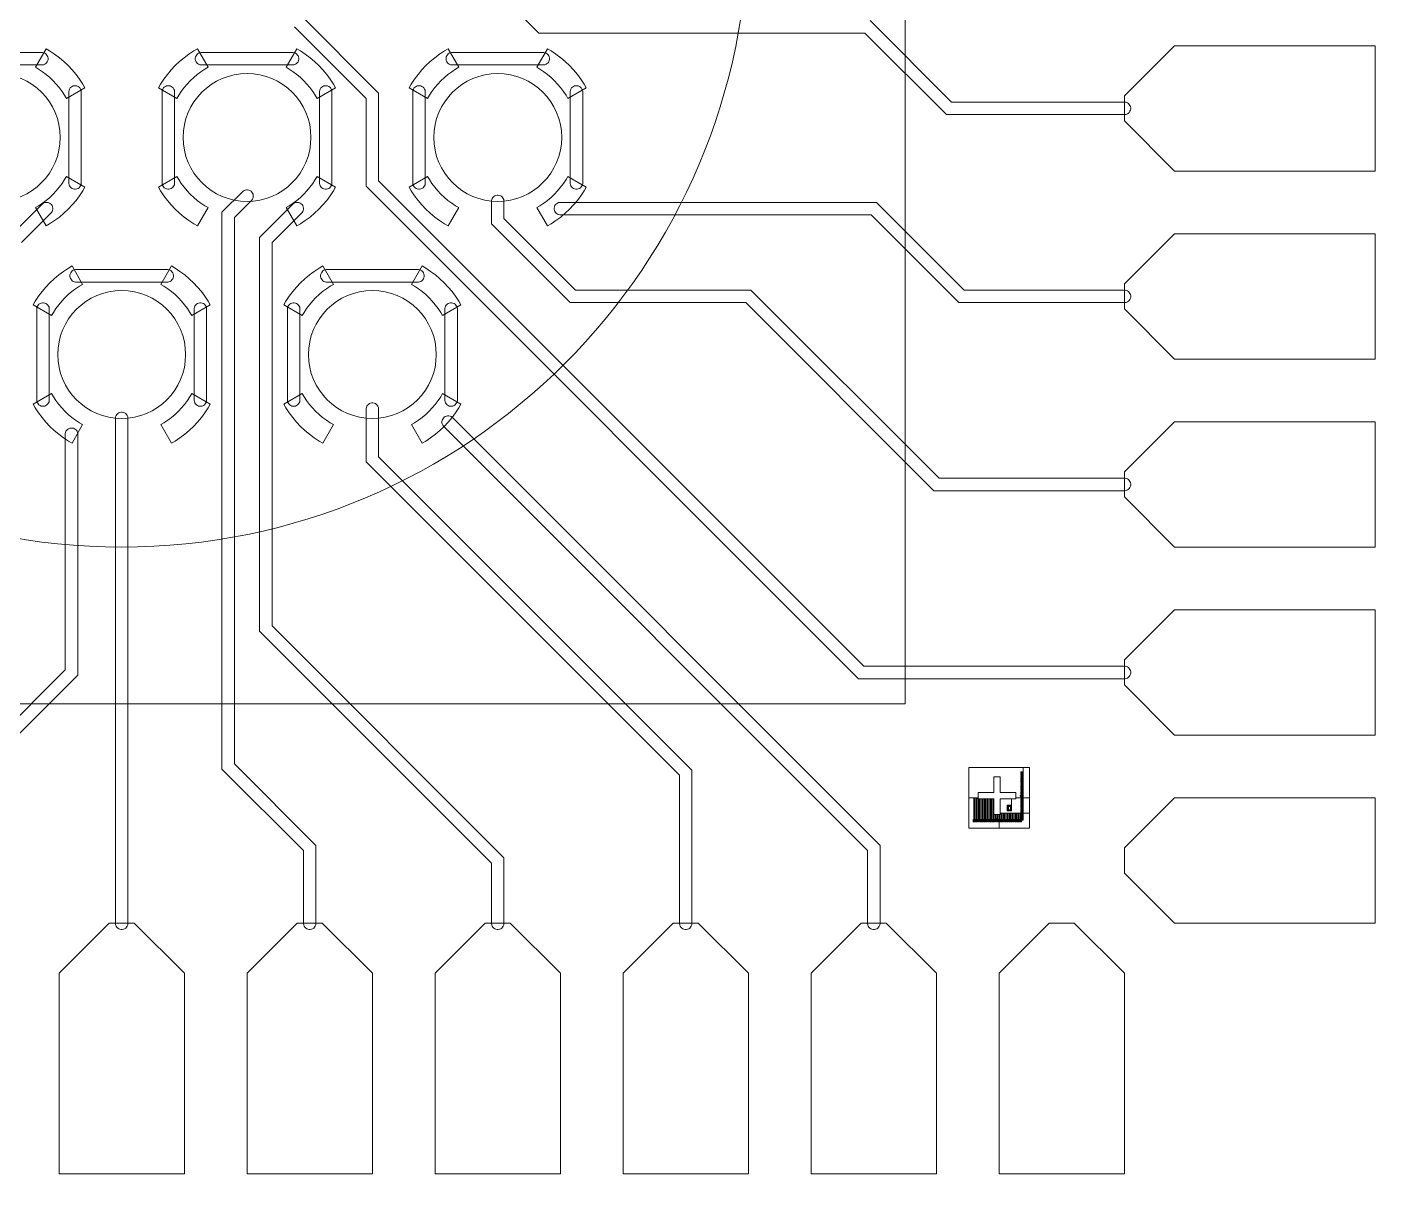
# Model space of a CAD drawing. Extents: x -17000 to 83000, y -71302 to 39000.
# Drawn here: x 32247 to 43125, y -10126 to -853 of the extents above; entities that cross this region are included whole.
import ezdxf

# ---------------------------------------------------------------- set-up
doc = ezdxf.new("R2010")
doc.units = 0
doc.layers.get('0').update_dxf_attribs({"lineweight": 25, "true_color": 0xffffff})
for name, color, linetype, lineweight, true_color in [('Alighners', 3, 'Continuous', 5, 0x00ff00), ('Boundaries', 6, 'Continuous', 5, 0xff00ff), ('Central Electrodes', 5, 'Continuous', 5, 0x0000ff), ('Connectors', 4, 'Continuous', 5, 0x00ffff), ('Reference Electrodes', 30, 'Continuous', 5, 0xff7f00)]:
    doc.layers.add(name, color=color, linetype=linetype, lineweight=lineweight, true_color=true_color)

# ---------------------------------------------------------------- blocks, each defined once
blk = doc.blocks.new('BIG_photolith_alignment1')
at = {"layer": 'Alighners'}
for points in [[(-225, -17.5), (-225, 225), (210, 225), (210, 190), (190, 190), (190, 185), (210, 185), (210, 180.5), (190, 180.5), (190, 175.5), (210, 175.5), (210, 171), (190, 171), (190, 166), (210, 166), (210, 161.5), (190, 161.5), (190, 156.5), (210, 156.5), (210, 152), (190, 152), (190, 147), (210, 147), (210, 142.5), (190, 142.5), (190, 137.5), (210, 137.5), (210, 133), (190, 133), (190, 128), (210, 128), (210, 123.5), (190, 123.5), (190, 118.5), (210, 118.5), (210, 114), (190, 114), (190, 109), (210, 109), (210, 104.5), (190, 104.5), (190, 99.5), (210, 99.5), (210, 95), (190, 95), (190, 90), (210, 90), (210, 85.5), (190, 85.5), (190, 80.5), (210, 80.5), (210, 76), (190, 76), (190, 71), (210, 71), (210, 66.5), (190, 66.5), (190, 61.5), (210, 61.5), (210, 57), (190, 57), (190, 52), (210, 52), (210, 47.5), (190, 47.5), (190, 42.5), (210, 42.5), (210, 38), (190, 38), (190, 33), (210, 33), (210, 28.5), (190, 28.5), (190, 23.5), (210, 23.5), (210, 19), (190, 19), (190, 14), (210, 14), (210, 9.5), (190, 9.5), (190, 4.5), (210, 4.5), (210, 0), (185, 0), (185, -5), (210, -5), (210, -9.5), (190, -9.5), (190, -14.5), (210, -14.5), (210, 225), (260, 225), (260, -17.5), (150, -17.5), (150, 25), (25, 25), (25, 150), (-25, 150), (-25, 25), (-150, 25), (-150, -17.5)], [(-225, -260), (-225, -17.5), (-185, -17.5), (-185, -190), (-190, -190), (-190, -210), (-185, -210), (-185, -17.5), (-175.5, -17.5), (-175.5, -190), (-180.5, -190), (-180.5, -210), (-175.5, -210), (-175.5, -17.5), (-166, -17.5), (-166, -190), (-171, -190), (-171, -210), (-166, -210), (-166, -17.5), (-156.5, -17.5), (-156.5, -190), (-161.5, -190), (-161.5, -210), (-156.5, -210), (-156.5, -17.5), (-150, -17.5), (-150, -25), (-147, -25), (-147, -190), (-152, -190), (-152, -210), (-147, -210), (-147, -25), (-137.5, -25), (-137.5, -190), (-142.5, -190), (-142.5, -210), (-137.5, -210), (-137.5, -25), (-128, -25), (-128, -190), (-133, -190), (-133, -210), (-128, -210), (-128, -25), (-118.5, -25), (-118.5, -190), (-123.5, -190), (-123.5, -210), (-118.5, -210), (-118.5, -25), (-109, -25), (-109, -190), (-114, -190), (-114, -210), (-109, -210), (-109, -25), (-99.5, -25), (-99.5, -190), (-104.5, -190), (-104.5, -210), (-99.5, -210), (-99.5, -25), (-90, -25), (-90, -190), (-95, -190), (-95, -210), (-90, -210), (-90, -25), (-80.5, -25), (-80.5, -190), (-85.5, -190), (-85.5, -210), (-80.5, -210), (-80.5, -25), (-71, -25), (-71, -190), (-76, -190), (-76, -210), (-71, -210), (-71, -25), (-61.5, -25), (-61.5, -190), (-66.5, -190), (-66.5, -210), (-61.5, -210), (-61.5, -25), (-52, -25), (-52, -190), (-57, -190), (-57, -210), (-52, -210), (-52, -25), (-42.5, -25), (-42.5, -190), (-47.5, -190), (-47.5, -210), (-42.5, -210), (-42.5, -25), (-33, -25), (-33, -190), (-38, -190), (-38, -210), (-33, -210), (-33, -25), (-25, -25), (-25, -150), (-23.5, -150), (-23.5, -190), (-28.5, -190), (-28.5, -210), (-23.5, -210), (-23.5, -150), (-14, -150), (-14, -190), (-19, -190), (-19, -210), (-14, -210), (-14, -150), (-4.5, -150), (-4.5, -190), (-9.5, -190), (-9.5, -210), (-4.5, -210), (-4.5, -150), (5, -150), (5, -185), (0, -185), (0, -210), (5, -210), (5, -150), (14.5, -150), (14.5, -190), (9.5, -190), (9.5, -210), (14.5, -210), (14.5, -150), (17.5, -150), (17.5, -260)], [(25, -138.75), (25, -25), (117.5, -25), (117.5, -77.5), (82.5, -77.5), (82.5, -122.5), (117.5, -122.5), (117.5, -25), (150, -25), (150, -17.5), (210, -17.5), (210, -19), (190, -19), (190, -24), (210, -24), (210, -28.5), (190, -28.5), (190, -33.5), (210, -33.5), (210, -38), (190, -38), (190, -43), (210, -43), (210, -47.5), (190, -47.5), (190, -52.5), (210, -52.5), (210, -57), (190, -57), (190, -62), (210, -62), (210, -66.5), (190, -66.5), (190, -71.5), (210, -71.5), (210, -76), (190, -76), (190, -81), (210, -81), (210, -85.5), (190, -85.5), (190, -90.5), (210, -90.5), (210, -95), (190, -95), (190, -100), (210, -100), (210, -104.5), (190, -104.5), (190, -109.5), (210, -109.5), (210, -114), (190, -114), (190, -119), (210, -119), (210, -123.5), (190, -123.5), (190, -128.5), (210, -128.5), (210, -133), (190, -133), (190, -138), (210, -138), (210, -17.5), (260, -17.5), (260, -138.75)], [(92.5, -117.5), (92.5, -110), (95, -112.5), (105, -112.5), (107.5, -110), (107.5, -90), (105, -87.5), (95, -87.5), (92.5, -90), (92.5, -117.5), (87.5, -112.5), (87.5, -87.5), (92.5, -82.5), (107.5, -82.5), (112.5, -87.5), (112.5, -112.5), (107.5, -117.5)], [(17.5, -260), (17.5, -150), (24, -150), (24, -190), (19, -190), (19, -210), (24, -210), (24, -150), (25, -150), (25, -138.75), (33.5, -138.75), (33.5, -190), (28.5, -190), (28.5, -210), (33.5, -210), (33.5, -138.75), (43, -138.75), (43, -190), (38, -190), (38, -210), (43, -210), (43, -138.75), (52.5, -138.75), (52.5, -190), (47.5, -190), (47.5, -210), (52.5, -210), (52.5, -138.75), (62, -138.75), (62, -190), (57, -190), (57, -210), (62, -210), (62, -138.75), (71.5, -138.75), (71.5, -190), (66.5, -190), (66.5, -210), (71.5, -210), (71.5, -138.75), (81, -138.75), (81, -190), (76, -190), (76, -210), (81, -210), (81, -138.75), (90.5, -138.75), (90.5, -190), (85.5, -190), (85.5, -210), (90.5, -210), (90.5, -138.75), (100, -138.75), (100, -190), (95, -190), (95, -210), (100, -210), (100, -138.75), (109.5, -138.75), (109.5, -190), (104.5, -190), (104.5, -210), (109.5, -210), (109.5, -138.75), (119, -138.75), (119, -190), (114, -190), (114, -210), (119, -210), (119, -138.75), (128.5, -138.75), (128.5, -190), (123.5, -190), (123.5, -210), (128.5, -210), (128.5, -138.75), (138, -138.75), (138, -190), (133, -190), (133, -210), (138, -210), (138, -138.75), (147.5, -138.75), (147.5, -190), (142.5, -190), (142.5, -210), (147.5, -210), (147.5, -138.75), (157, -138.75), (157, -190), (152, -190), (152, -210), (157, -210), (157, -138.75), (166.5, -138.75), (166.5, -190), (161.5, -190), (161.5, -210), (166.5, -210), (166.5, -138.75), (176, -138.75), (176, -190), (171, -190), (171, -210), (176, -210), (176, -138.75), (185.5, -138.75), (185.5, -190), (180.5, -190), (180.5, -210), (185.5, -210), (185.5, -138.75), (210, -138.75), (210, -142.5), (190, -142.5), (190, -147.5), (210, -147.5), (210, -152), (190, -152), (190, -157), (210, -157), (210, -161.5), (190, -161.5), (190, -166.5), (210, -166.5), (210, -171), (190, -171), (190, -176), (210, -176), (210, -180.5), (190, -180.5), (190, -185.5), (210, -185.5), (210, -190), (190, -190), (190, -210), (195, -210), (195, -195), (210, -195), (210, -138.75), (260, -138.75), (260, -260)]]:
    blk.add_lwpolyline(points, close=True, dxfattribs=at)

msp = doc.modelspace()

# ---------------------------------------------------------------- linework, layer by layer
at = {"layer": 'Boundaries'}
for points in [[(39250, -6250), (39250, 6250)], [(26750, -6250), (39250, -6250)]]:
    msp.add_lwpolyline(points, dxfattribs=at)
for centre, radius in [((33000, -11000), 50000), ((33000, -11000), 47500), ((33000, 0), 5000)]:
    msp.add_circle(centre, radius, dxfattribs=at)
at = {"layer": 'Central Electrodes'}
for points in [[(41400, -2000), (41000, -1600), (41000, -1400), (41400, -1000), (43000, -1000), (43000, -2000)], [(41400, -3500), (41000, -3100), (41000, -2900), (41400, -2500), (43000, -2500), (43000, -3500)], [(41400, -5000), (41000, -4600), (41000, -4400), (41400, -4000), (43000, -4000), (43000, -5000)], [(41400, -6500), (41000, -6100), (41000, -5900), (41400, -5500), (43000, -5500), (43000, -6500)], [(41400, -8000), (41000, -7600), (41000, -7400), (41400, -7000), (43000, -7000), (43000, -8000)], [(32500, -10000), (32500, -8400), (32900, -8000), (33100, -8000), (33500, -8400), (33500, -10000)], [(34000, -10000), (34000, -8400), (34400, -8000), (34600, -8000), (35000, -8400), (35000, -10000)], [(35500, -10000), (35500, -8400), (35900, -8000), (36100, -8000), (36500, -8400), (36500, -10000)], [(37000, -10000), (37000, -8400), (37400, -8000), (37600, -8000), (38000, -8400), (38000, -10000)], [(38500, -10000), (38500, -8400), (38900, -8000), (39100, -8000), (39500, -8400), (39500, -10000)], [(40000, -10000), (40000, -8400), (40400, -8000), (40600, -8000), (41000, -8400), (41000, -10000)]]:
    msp.add_lwpolyline(points, close=True, dxfattribs=at)
for centre in [(32000, -1732.051), (34000, -1732.051), (36000, -1732.051), (33000, -3464.101), (35000, -3464.101)]:
    msp.add_circle(centre, 510.252, dxfattribs=at)
at = {"layer": 'Connectors'}
for points in [[(38970.71, -800), (39620.71, -1450), (41004.925, -1450), (41014.584, -1451.921), (41023.684, -1455.691), (41031.873, -1461.162), (41038.838, -1468.127), (41044.309, -1476.316), (41048.079, -1485.416), (41050, -1495.075), (41050, -1504.925), (41048.079, -1514.584), (41044.309, -1523.684), (41038.838, -1531.873), (41031.873, -1538.838), (41023.684, -1544.309), (41014.584, -1548.079), (41004.925, -1550), (39579.29, -1550), (38929.29, -900), (36329.29, -900), (35461.163, -31.873)], [(34420.71, -750), (35050, -1379.29), (35050, -2079.29), (38920.71, -5950), (41004.925, -5950), (41014.584, -5951.921), (41023.684, -5955.691), (41031.873, -5961.162), (41038.838, -5968.127), (41044.309, -5976.316), (41048.079, -5985.416), (41050, -5995.075), (41050, -6004.925), (41048.079, -6014.584), (41044.309, -6023.684), (41038.838, -6031.873), (41031.873, -6038.838), (41023.684, -6044.309), (41014.584, -6048.079), (41004.925, -6050), (38879.29, -6050), (34950, -2120.71), (34950, -1420.71), (34379.29, -850)], [(31632.575, -1054.182), (32367.425, -1054.182), (32377.084, -1056.103), (32386.184, -1059.873), (32394.373, -1065.344), (32401.338, -1072.309), (32406.809, -1080.498), (32410.579, -1089.598), (32412.5, -1099.257), (32412.5, -1109.107), (32410.579, -1118.766), (32406.809, -1127.866), (32401.338, -1136.055), (32394.373, -1143.02), (32386.184, -1148.491), (32377.084, -1152.261), (32367.425, -1154.182), (31632.575, -1154.182)], [(32100, -2529.29), (32368.127, -2261.163), (32376.316, -2255.691), (32385.416, -2251.922), (32395.076, -2250), (32404.925, -2250), (32414.585, -2251.922), (32423.684, -2255.691), (32431.873, -2261.162), (32438.838, -2268.127), (32444.309, -2276.316), (32448.078, -2285.415), (32450, -2295.075), (32450, -2304.924), (32448.078, -2314.584), (32444.309, -2323.684), (32438.837, -2331.873), (32200, -2570.71)], [(31450, -7079.29), (32550, -5979.29), (32550, -4095.075), (32551.921, -4085.416), (32555.691, -4076.316), (32561.162, -4068.127), (32568.127, -4061.162), (32576.316, -4055.691), (32585.416, -4051.921), (32595.075, -4050), (32604.925, -4050), (32614.584, -4051.921), (32623.684, -4055.691), (32631.873, -4061.162), (32638.838, -4068.127), (32644.309, -4076.316), (32648.079, -4085.416), (32650, -4095.075), (32650, -6020.71), (31550, -7120.71)]]:
    msp.add_lwpolyline(points, dxfattribs=at)
for points in [[(33632.575, -1154.182), (33622.916, -1152.261), (33613.816, -1148.491), (33605.627, -1143.02), (33598.662, -1136.055), (33593.191, -1127.866), (33589.421, -1118.766), (33587.5, -1109.107), (33587.5, -1099.257), (33589.421, -1089.598), (33593.191, -1080.498), (33598.662, -1072.309), (33605.627, -1065.344), (33613.816, -1059.873), (33622.916, -1056.103), (33632.575, -1054.182), (34367.425, -1054.182), (34377.084, -1056.103), (34386.184, -1059.873), (34394.373, -1065.344), (34401.338, -1072.309), (34406.809, -1080.498), (34410.579, -1089.598), (34412.5, -1099.257), (34412.5, -1109.107), (34410.579, -1118.766), (34406.809, -1127.866), (34401.338, -1136.055), (34394.373, -1143.02), (34386.184, -1148.491), (34377.084, -1152.261), (34367.425, -1154.182)], [(35632.575, -1154.182), (35622.916, -1152.261), (35613.816, -1148.491), (35605.627, -1143.02), (35598.662, -1136.055), (35593.191, -1127.866), (35589.421, -1118.766), (35587.5, -1109.107), (35587.5, -1099.257), (35589.421, -1089.598), (35593.191, -1080.498), (35598.662, -1072.309), (35605.627, -1065.344), (35613.816, -1059.873), (35622.916, -1056.103), (35632.575, -1054.182), (36367.425, -1054.182), (36377.084, -1056.103), (36386.184, -1059.873), (36394.373, -1065.344), (36401.338, -1072.309), (36406.809, -1080.498), (36410.579, -1089.598), (36412.5, -1099.257), (36412.5, -1109.107), (36410.579, -1118.766), (36406.809, -1127.866), (36401.338, -1136.055), (36394.373, -1143.02), (36386.184, -1148.491), (36377.084, -1152.261), (36367.425, -1154.182)], [(32622.943, -2144.551), (32613.284, -2142.63), (32604.184, -2138.86), (32595.995, -2133.389), (32589.03, -2126.424), (32583.559, -2118.235), (32579.789, -2109.135), (32577.868, -2099.476), (32577.868, -1364.626), (32579.789, -1354.967), (32583.559, -1345.867), (32589.03, -1337.678), (32595.995, -1330.713), (32604.184, -1325.242), (32613.284, -1321.472), (32622.943, -1319.551), (32632.793, -1319.551), (32642.452, -1321.472), (32651.552, -1325.242), (32659.741, -1330.713), (32666.706, -1337.678), (32672.177, -1345.867), (32675.947, -1354.967), (32677.868, -1364.626), (32677.868, -2099.476), (32675.947, -2109.135), (32672.177, -2118.235), (32666.706, -2126.424), (32659.741, -2133.389), (32651.552, -2138.86), (32642.452, -2142.63), (32632.793, -2144.551)], [(33367.207, -2144.551), (33357.548, -2142.63), (33348.448, -2138.86), (33340.259, -2133.389), (33333.294, -2126.424), (33327.823, -2118.235), (33324.053, -2109.135), (33322.132, -2099.476), (33322.132, -1364.626), (33324.053, -1354.967), (33327.823, -1345.867), (33333.294, -1337.678), (33340.259, -1330.713), (33348.448, -1325.242), (33357.548, -1321.472), (33367.207, -1319.551), (33377.057, -1319.551), (33386.716, -1321.472), (33395.816, -1325.242), (33404.005, -1330.713), (33410.97, -1337.678), (33416.441, -1345.867), (33420.211, -1354.967), (33422.132, -1364.626), (33422.132, -2099.476), (33420.211, -2109.135), (33416.441, -2118.235), (33410.97, -2126.424), (33404.005, -2133.389), (33395.816, -2138.86), (33386.716, -2142.63), (33377.057, -2144.551)], [(34622.943, -2144.551), (34613.284, -2142.63), (34604.184, -2138.86), (34595.995, -2133.389), (34589.03, -2126.424), (34583.559, -2118.235), (34579.789, -2109.135), (34577.868, -2099.476), (34577.868, -1364.626), (34579.789, -1354.967), (34583.559, -1345.867), (34589.03, -1337.678), (34595.995, -1330.713), (34604.184, -1325.242), (34613.284, -1321.472), (34622.943, -1319.551), (34632.793, -1319.551), (34642.452, -1321.472), (34651.552, -1325.242), (34659.741, -1330.713), (34666.706, -1337.678), (34672.177, -1345.867), (34675.947, -1354.967), (34677.868, -1364.626), (34677.868, -2099.476), (34675.947, -2109.135), (34672.177, -2118.235), (34666.706, -2126.424), (34659.741, -2133.389), (34651.552, -2138.86), (34642.452, -2142.63), (34632.793, -2144.551)], [(35367.207, -2144.551), (35357.548, -2142.63), (35348.448, -2138.86), (35340.259, -2133.389), (35333.294, -2126.424), (35327.823, -2118.235), (35324.053, -2109.135), (35322.132, -2099.476), (35322.132, -1364.626), (35324.053, -1354.967), (35327.823, -1345.867), (35333.294, -1337.678), (35340.259, -1330.713), (35348.448, -1325.242), (35357.548, -1321.472), (35367.207, -1319.551), (35377.057, -1319.551), (35386.716, -1321.472), (35395.816, -1325.242), (35404.005, -1330.713), (35410.97, -1337.678), (35416.441, -1345.867), (35420.211, -1354.967), (35422.132, -1364.626), (35422.132, -2099.476), (35420.211, -2109.135), (35416.441, -2118.235), (35410.97, -2126.424), (35404.005, -2133.389), (35395.816, -2138.86), (35386.716, -2142.63), (35377.057, -2144.551)], [(36622.943, -2144.551), (36613.284, -2142.63), (36604.184, -2138.86), (36595.995, -2133.389), (36589.03, -2126.424), (36583.559, -2118.235), (36579.789, -2109.135), (36577.868, -2099.476), (36577.868, -1364.626), (36579.789, -1354.967), (36583.559, -1345.867), (36589.03, -1337.678), (36595.995, -1330.713), (36604.184, -1325.242), (36613.284, -1321.472), (36622.943, -1319.551), (36632.793, -1319.551), (36642.452, -1321.472), (36651.552, -1325.242), (36659.741, -1330.713), (36666.706, -1337.678), (36672.177, -1345.867), (36675.947, -1354.967), (36677.868, -1364.626), (36677.868, -2099.476), (36675.947, -2109.135), (36672.177, -2118.235), (36666.706, -2126.424), (36659.741, -2133.389), (36651.552, -2138.86), (36642.452, -2142.63), (36632.793, -2144.551)], [(34495.075, -8050), (34485.416, -8048.079), (34476.316, -8044.309), (34468.127, -8038.838), (34461.162, -8031.873), (34455.691, -8023.684), (34451.921, -8014.584), (34450, -8004.925), (34450, -7420.71), (33800, -6770.71), (33800, -2329.29), (33968.127, -2161.163), (33976.316, -2155.691), (33985.416, -2151.922), (33995.076, -2150), (34004.925, -2150), (34014.585, -2151.922), (34023.684, -2155.691), (34031.873, -2161.162), (34038.838, -2168.127), (34044.309, -2176.316), (34048.078, -2185.415), (34050, -2195.075), (34050, -2204.924), (34048.078, -2214.584), (34044.309, -2223.684), (34038.837, -2231.873), (33900, -2370.71), (33900, -6729.29), (34550, -7379.29), (34550, -8004.925), (34548.079, -8014.584), (34544.309, -8023.684), (34538.838, -8031.873), (34531.873, -8038.838), (34523.684, -8044.309), (34514.584, -8048.079), (34504.925, -8050)], [(35995.075, -8050), (35985.416, -8048.079), (35976.316, -8044.309), (35968.127, -8038.838), (35961.162, -8031.873), (35955.691, -8023.684), (35951.921, -8014.584), (35950, -8004.925), (35950, -7520.71), (34100, -5670.71), (34100, -2529.29), (34368.127, -2261.163), (34376.316, -2255.691), (34385.416, -2251.922), (34395.076, -2250), (34404.925, -2250), (34414.585, -2251.922), (34423.684, -2255.691), (34431.873, -2261.162), (34438.838, -2268.127), (34444.309, -2276.316), (34448.078, -2285.415), (34450, -2295.075), (34450, -2304.924), (34448.078, -2314.584), (34444.309, -2323.684), (34438.837, -2331.873), (34200, -2570.71), (34200, -5629.29), (36050, -7479.29), (36050, -8004.925), (36048.079, -8014.584), (36044.309, -8023.684), (36038.838, -8031.873), (36031.873, -8038.838), (36023.684, -8044.309), (36014.584, -8048.079), (36004.925, -8050)], [(39479.29, -4550), (37979.29, -3050), (36579.29, -3050), (35950, -2420.71), (35950, -2237.378), (35951.921, -2227.719), (35955.691, -2218.619), (35961.162, -2210.43), (35968.127, -2203.465), (35976.316, -2197.994), (35985.416, -2194.224), (35995.075, -2192.303), (36004.925, -2192.303), (36014.584, -2194.224), (36023.684, -2197.994), (36031.873, -2203.465), (36038.838, -2210.43), (36044.309, -2218.619), (36048.079, -2227.719), (36050, -2237.378), (36050, -2379.29), (36620.71, -2950), (38020.71, -2950), (39520.71, -4450), (41004.925, -4450), (41014.584, -4451.921), (41023.684, -4455.691), (41031.873, -4461.162), (41038.838, -4468.127), (41044.309, -4476.316), (41048.079, -4485.416), (41050, -4495.075), (41050, -4504.925), (41048.079, -4514.584), (41044.309, -4523.684), (41038.838, -4531.873), (41031.873, -4538.838), (41023.684, -4544.309), (41014.584, -4548.079), (41004.925, -4550)], [(39679.29, -3050), (38979.29, -2350), (36495.075, -2350), (36485.416, -2348.079), (36476.316, -2344.309), (36468.127, -2338.838), (36461.162, -2331.873), (36455.691, -2323.684), (36451.921, -2314.584), (36450, -2304.925), (36450, -2295.075), (36451.921, -2285.416), (36455.691, -2276.316), (36461.162, -2268.127), (36468.127, -2261.162), (36476.316, -2255.691), (36485.416, -2251.921), (36495.075, -2250), (39020.71, -2250), (39720.71, -2950), (41004.925, -2950), (41014.584, -2951.921), (41023.684, -2955.691), (41031.873, -2961.162), (41038.838, -2968.127), (41044.309, -2976.316), (41048.079, -2985.416), (41050, -2995.075), (41050, -3004.925), (41048.079, -3014.584), (41044.309, -3023.684), (41038.838, -3031.873), (41031.873, -3038.838), (41023.684, -3044.309), (41014.584, -3048.079), (41004.925, -3050)], [(32632.575, -2886.233), (32622.916, -2884.312), (32613.816, -2880.542), (32605.627, -2875.071), (32598.662, -2868.106), (32593.191, -2859.917), (32589.421, -2850.817), (32587.5, -2841.158), (32587.5, -2831.308), (32589.421, -2821.649), (32593.191, -2812.549), (32598.662, -2804.36), (32605.627, -2797.395), (32613.816, -2791.924), (32622.916, -2788.154), (32632.575, -2786.233), (33367.425, -2786.233), (33377.084, -2788.154), (33386.184, -2791.924), (33394.373, -2797.395), (33401.338, -2804.36), (33406.809, -2812.549), (33410.579, -2821.649), (33412.5, -2831.308), (33412.5, -2841.158), (33410.579, -2850.817), (33406.809, -2859.917), (33401.338, -2868.106), (33394.373, -2875.071), (33386.184, -2880.542), (33377.084, -2884.312), (33367.425, -2886.233)], [(34632.575, -2886.233), (34622.916, -2884.312), (34613.816, -2880.542), (34605.627, -2875.071), (34598.662, -2868.106), (34593.191, -2859.917), (34589.421, -2850.817), (34587.5, -2841.158), (34587.5, -2831.308), (34589.421, -2821.649), (34593.191, -2812.549), (34598.662, -2804.36), (34605.627, -2797.395), (34613.816, -2791.924), (34622.916, -2788.154), (34632.575, -2786.233), (35367.425, -2786.233), (35377.084, -2788.154), (35386.184, -2791.924), (35394.373, -2797.395), (35401.338, -2804.36), (35406.809, -2812.549), (35410.579, -2821.649), (35412.5, -2831.308), (35412.5, -2841.158), (35410.579, -2850.817), (35406.809, -2859.917), (35401.338, -2868.106), (35394.373, -2875.071), (35386.184, -2880.542), (35377.084, -2884.312), (35367.425, -2886.233)], [(32367.207, -3876.602), (32357.548, -3874.681), (32348.448, -3870.911), (32340.259, -3865.44), (32333.294, -3858.475), (32327.823, -3850.286), (32324.053, -3841.186), (32322.132, -3831.527), (32322.132, -3096.677), (32324.053, -3087.018), (32327.823, -3077.918), (32333.294, -3069.729), (32340.259, -3062.764), (32348.448, -3057.293), (32357.548, -3053.523), (32367.207, -3051.602), (32377.057, -3051.602), (32386.716, -3053.523), (32395.816, -3057.293), (32404.005, -3062.764), (32410.97, -3069.729), (32416.441, -3077.918), (32420.211, -3087.018), (32422.132, -3096.677), (32422.132, -3831.527), (32420.211, -3841.186), (32416.441, -3850.286), (32410.97, -3858.475), (32404.005, -3865.44), (32395.816, -3870.911), (32386.716, -3874.681), (32377.057, -3876.602)], [(33622.943, -3876.602), (33613.284, -3874.681), (33604.184, -3870.911), (33595.995, -3865.44), (33589.03, -3858.475), (33583.559, -3850.286), (33579.789, -3841.186), (33577.868, -3831.527), (33577.868, -3096.677), (33579.789, -3087.018), (33583.559, -3077.918), (33589.03, -3069.729), (33595.995, -3062.764), (33604.184, -3057.293), (33613.284, -3053.523), (33622.943, -3051.602), (33632.793, -3051.602), (33642.452, -3053.523), (33651.552, -3057.293), (33659.741, -3062.764), (33666.706, -3069.729), (33672.177, -3077.918), (33675.947, -3087.018), (33677.868, -3096.677), (33677.868, -3831.527), (33675.947, -3841.186), (33672.177, -3850.286), (33666.706, -3858.475), (33659.741, -3865.44), (33651.552, -3870.911), (33642.452, -3874.681), (33632.793, -3876.602)], [(34367.207, -3876.602), (34357.548, -3874.681), (34348.448, -3870.911), (34340.259, -3865.44), (34333.294, -3858.475), (34327.823, -3850.286), (34324.053, -3841.186), (34322.132, -3831.527), (34322.132, -3096.677), (34324.053, -3087.018), (34327.823, -3077.918), (34333.294, -3069.729), (34340.259, -3062.764), (34348.448, -3057.293), (34357.548, -3053.523), (34367.207, -3051.602), (34377.057, -3051.602), (34386.716, -3053.523), (34395.816, -3057.293), (34404.005, -3062.764), (34410.97, -3069.729), (34416.441, -3077.918), (34420.211, -3087.018), (34422.132, -3096.677), (34422.132, -3831.527), (34420.211, -3841.186), (34416.441, -3850.286), (34410.97, -3858.475), (34404.005, -3865.44), (34395.816, -3870.911), (34386.716, -3874.681), (34377.057, -3876.602)], [(35622.943, -3876.602), (35613.284, -3874.681), (35604.184, -3870.911), (35595.995, -3865.44), (35589.03, -3858.475), (35583.559, -3850.286), (35579.789, -3841.186), (35577.868, -3831.527), (35577.868, -3096.677), (35579.789, -3087.018), (35583.559, -3077.918), (35589.03, -3069.729), (35595.995, -3062.764), (35604.184, -3057.293), (35613.284, -3053.523), (35622.943, -3051.602), (35632.793, -3051.602), (35642.452, -3053.523), (35651.552, -3057.293), (35659.741, -3062.764), (35666.706, -3069.729), (35672.177, -3077.918), (35675.947, -3087.018), (35677.868, -3096.677), (35677.868, -3831.527), (35675.947, -3841.186), (35672.177, -3850.286), (35666.706, -3858.475), (35659.741, -3865.44), (35651.552, -3870.911), (35642.452, -3874.681), (35632.793, -3876.602)], [(37495.075, -8050), (37485.416, -8048.079), (37476.316, -8044.309), (37468.127, -8038.838), (37461.162, -8031.873), (37455.691, -8023.684), (37451.921, -8014.584), (37450, -8004.925), (37450, -6820.71), (34950, -4320.71), (34950, -3895.075), (34951.921, -3885.416), (34955.691, -3876.316), (34961.162, -3868.127), (34968.127, -3861.162), (34976.316, -3855.691), (34985.416, -3851.921), (34995.075, -3850), (35004.925, -3850), (35014.584, -3851.921), (35023.684, -3855.691), (35031.873, -3861.162), (35038.838, -3868.127), (35044.309, -3876.316), (35048.079, -3885.416), (35050, -3895.075), (35050, -4279.29), (37550, -6779.29), (37550, -8004.925), (37548.079, -8014.584), (37544.309, -8023.684), (37538.838, -8031.873), (37531.873, -8038.838), (37523.684, -8044.309), (37514.584, -8048.079), (37504.925, -8050)], [(32995.075, -8050), (32985.416, -8048.079), (32976.316, -8044.309), (32968.127, -8038.838), (32961.162, -8031.873), (32955.691, -8023.684), (32951.921, -8014.584), (32950, -8004.925), (32950, -3969.427), (32951.921, -3959.768), (32955.691, -3950.668), (32961.162, -3942.479), (32968.127, -3935.514), (32976.316, -3930.043), (32985.416, -3926.273), (32995.075, -3924.352), (33004.925, -3924.352), (33014.584, -3926.273), (33023.684, -3930.043), (33031.873, -3935.514), (33038.838, -3942.479), (33044.309, -3950.668), (33048.079, -3959.768), (33050, -3969.427), (33050, -8004.925), (33048.079, -8014.584), (33044.309, -8023.684), (33038.838, -8031.873), (33031.873, -8038.838), (33023.684, -8044.309), (33014.584, -8048.079), (33004.925, -8050)], [(38995.075, -8050), (38985.416, -8048.079), (38976.316, -8044.309), (38968.127, -8038.838), (38961.162, -8031.873), (38955.691, -8023.684), (38951.921, -8014.584), (38950, -8004.925), (38950, -7420.7), (35566.497, -4034.673), (35561.028, -4026.481), (35557.262, -4017.381), (35555.344, -4007.72), (35555.348, -3997.871), (35557.273, -3988.212), (35561.045, -3979.114), (35566.52, -3970.926), (35573.487, -3963.965), (35581.679, -3958.496), (35590.779, -3954.73), (35600.44, -3952.812), (35610.289, -3952.816), (35619.948, -3954.741), (35629.046, -3958.513), (35637.234, -3963.988), (39050, -7379.3), (39050, -8004.925), (39048.079, -8014.584), (39044.309, -8023.684), (39038.838, -8031.873), (39031.873, -8038.838), (39023.684, -8044.309), (39014.584, -8048.079), (39004.925, -8050)]]:
    msp.add_lwpolyline(points, close=True, dxfattribs=at)
at = {"layer": 'Reference Electrodes'}
for points in [[(32559.257, -1420.711), (32544.945, -1395.923), (32524.48, -1364.807), (32502.237, -1334.931), (32478.299, -1306.402), (32452.74, -1279.311), (32425.649, -1253.752), (32397.121, -1229.814), (32367.243, -1207.572), (32336.127, -1187.106), (32311.34, -1172.794), (32396.34, -1025.57), (32425.41, -1042.354), (32464.794, -1068.258), (32502.602, -1096.405), (32538.713, -1126.705), (32572.999, -1159.052), (32605.346, -1193.338), (32635.646, -1229.448), (32663.794, -1267.256), (32689.696, -1306.64), (32706.48, -1335.711)], [(33440.743, -1420.711), (33293.52, -1335.711), (33310.303, -1306.64), (33336.206, -1267.256), (33364.354, -1229.448), (33394.654, -1193.338), (33427.001, -1159.052), (33461.287, -1126.705), (33497.398, -1096.405), (33535.206, -1068.258), (33574.59, -1042.354), (33603.66, -1025.57), (33688.66, -1172.794), (33663.873, -1187.106), (33632.757, -1207.572), (33602.879, -1229.814), (33574.351, -1253.752), (33547.26, -1279.311), (33521.701, -1306.402), (33497.762, -1334.931), (33475.52, -1364.807), (33455.055, -1395.923)], [(34559.257, -1420.711), (34544.945, -1395.923), (34524.48, -1364.807), (34502.238, -1334.931), (34478.299, -1306.402), (34452.74, -1279.311), (34425.649, -1253.752), (34397.121, -1229.814), (34367.243, -1207.572), (34336.127, -1187.106), (34311.34, -1172.794), (34396.34, -1025.57), (34425.41, -1042.354), (34464.794, -1068.258), (34502.602, -1096.405), (34538.713, -1126.705), (34572.999, -1159.052), (34605.346, -1193.338), (34635.646, -1229.448), (34663.794, -1267.256), (34689.697, -1306.64), (34706.48, -1335.711)], [(35440.743, -1420.711), (35293.52, -1335.711), (35310.303, -1306.64), (35336.206, -1267.256), (35364.354, -1229.448), (35394.654, -1193.338), (35427.001, -1159.052), (35461.287, -1126.705), (35497.398, -1096.405), (35535.206, -1068.258), (35574.59, -1042.354), (35603.66, -1025.57), (35688.66, -1172.794), (35663.873, -1187.106), (35632.757, -1207.572), (35602.879, -1229.814), (35574.351, -1253.752), (35547.26, -1279.311), (35521.701, -1306.402), (35497.762, -1334.931), (35475.52, -1364.807), (35455.055, -1395.923)], [(36559.257, -1420.711), (36544.945, -1395.923), (36524.48, -1364.807), (36502.238, -1334.931), (36478.299, -1306.402), (36452.74, -1279.311), (36425.649, -1253.752), (36397.121, -1229.814), (36367.243, -1207.572), (36336.127, -1187.106), (36311.34, -1172.794), (36396.34, -1025.57), (36425.41, -1042.354), (36464.794, -1068.258), (36502.602, -1096.405), (36538.713, -1126.705), (36572.999, -1159.052), (36605.346, -1193.338), (36635.646, -1229.448), (36663.794, -1267.256), (36689.697, -1306.64), (36706.48, -1335.711)], [(32396.34, -2438.531), (32311.34, -2291.306), (32336.127, -2276.996), (32367.243, -2256.53), (32397.121, -2234.288), (32425.649, -2210.35), (32452.74, -2184.791), (32478.299, -2157.7), (32502.237, -2129.172), (32524.479, -2099.294), (32544.945, -2068.178), (32559.257, -2043.391), (32706.48, -2128.391), (32689.697, -2157.462), (32663.793, -2196.845), (32635.646, -2234.653), (32605.346, -2270.764), (32572.999, -2305.05), (32538.713, -2337.397), (32502.602, -2367.697), (32464.794, -2395.844), (32425.409, -2421.748)], [(33603.66, -2438.531), (33574.591, -2421.748), (33535.206, -2395.844), (33497.398, -2367.697), (33461.287, -2337.397), (33427.001, -2305.05), (33394.654, -2270.764), (33364.354, -2234.653), (33336.207, -2196.845), (33310.303, -2157.462), (33293.52, -2128.391), (33440.743, -2043.391), (33455.055, -2068.178), (33475.521, -2099.294), (33497.763, -2129.172), (33521.701, -2157.7), (33547.26, -2184.791), (33574.351, -2210.35), (33602.879, -2234.288), (33632.757, -2256.53), (33663.873, -2276.996), (33688.66, -2291.306)], [(34396.34, -2438.531), (34311.34, -2291.306), (34336.127, -2276.996), (34367.243, -2256.53), (34397.121, -2234.288), (34425.649, -2210.35), (34452.74, -2184.791), (34478.299, -2157.7), (34502.237, -2129.172), (34524.479, -2099.294), (34544.945, -2068.178), (34559.257, -2043.391), (34706.48, -2128.391), (34689.697, -2157.462), (34663.793, -2196.845), (34635.646, -2234.653), (34605.346, -2270.764), (34572.999, -2305.05), (34538.713, -2337.397), (34502.602, -2367.697), (34464.794, -2395.844), (34425.409, -2421.748)], [(35603.66, -2438.531), (35574.591, -2421.748), (35535.206, -2395.844), (35497.398, -2367.697), (35461.287, -2337.397), (35427.001, -2305.05), (35394.654, -2270.764), (35364.354, -2234.653), (35336.207, -2196.845), (35310.303, -2157.462), (35293.52, -2128.391), (35440.743, -2043.391), (35455.055, -2068.178), (35475.521, -2099.294), (35497.763, -2129.172), (35521.701, -2157.7), (35547.26, -2184.791), (35574.351, -2210.35), (35602.879, -2234.288), (35632.757, -2256.53), (35663.873, -2276.996), (35688.66, -2291.306)], [(36396.34, -2438.531), (36311.34, -2291.306), (36336.127, -2276.996), (36367.243, -2256.53), (36397.121, -2234.288), (36425.649, -2210.35), (36452.74, -2184.791), (36478.299, -2157.7), (36502.237, -2129.172), (36524.479, -2099.294), (36544.945, -2068.178), (36559.257, -2043.391), (36706.48, -2128.391), (36689.697, -2157.462), (36663.793, -2196.845), (36635.646, -2234.653), (36605.346, -2270.764), (36572.999, -2305.05), (36538.713, -2337.397), (36502.602, -2367.697), (36464.794, -2395.844), (36425.409, -2421.748)], [(32440.743, -3152.762), (32293.52, -3067.762), (32310.303, -3038.691), (32336.206, -2999.307), (32364.353, -2961.499), (32394.654, -2925.389), (32427.001, -2891.103), (32461.287, -2858.756), (32497.399, -2828.454), (32535.206, -2800.309), (32574.59, -2774.405), (32603.66, -2757.621), (32688.66, -2904.845), (32663.874, -2919.156), (32632.756, -2939.622), (32602.88, -2961.864), (32574.351, -2985.803), (32547.26, -3011.362), (32521.701, -3038.452), (32497.762, -3066.982), (32475.521, -3096.857), (32455.054, -3127.974)], [(33559.257, -3152.762), (33544.945, -3127.974), (33524.479, -3096.857), (33502.238, -3066.982), (33478.299, -3038.452), (33452.74, -3011.362), (33425.649, -2985.803), (33397.12, -2961.864), (33367.244, -2939.622), (33336.126, -2919.156), (33311.34, -2904.845), (33396.34, -2757.621), (33425.41, -2774.404), (33464.794, -2800.309), (33502.601, -2828.454), (33538.713, -2858.756), (33572.999, -2891.103), (33605.346, -2925.389), (33635.646, -2961.499), (33663.794, -2999.307), (33689.697, -3038.691), (33706.48, -3067.762)], [(34440.743, -3152.762), (34293.52, -3067.762), (34310.303, -3038.691), (34336.206, -2999.307), (34364.354, -2961.499), (34394.654, -2925.389), (34427.001, -2891.103), (34461.287, -2858.756), (34497.399, -2828.454), (34535.206, -2800.309), (34574.59, -2774.405), (34603.66, -2757.621), (34688.66, -2904.845), (34663.874, -2919.156), (34632.756, -2939.622), (34602.88, -2961.864), (34574.351, -2985.803), (34547.26, -3011.362), (34521.701, -3038.452), (34497.762, -3066.982), (34475.521, -3096.857), (34455.055, -3127.974)], [(35559.257, -3152.762), (35544.945, -3127.974), (35524.479, -3096.857), (35502.238, -3066.982), (35478.299, -3038.452), (35452.74, -3011.362), (35425.649, -2985.803), (35397.12, -2961.864), (35367.244, -2939.622), (35336.126, -2919.156), (35311.34, -2904.845), (35396.34, -2757.621), (35425.41, -2774.404), (35464.794, -2800.309), (35502.601, -2828.454), (35538.713, -2858.756), (35572.999, -2891.103), (35605.346, -2925.389), (35635.646, -2961.499), (35663.794, -2999.307), (35689.697, -3038.691), (35706.48, -3067.762)], [(32603.66, -4170.582), (32574.591, -4153.799), (32535.205, -4127.895), (32497.398, -4099.748), (32461.287, -4069.448), (32427.001, -4037.1), (32394.654, -4002.814), (32364.353, -3966.704), (32336.206, -3928.896), (32310.303, -3889.513), (32293.52, -3860.442), (32440.743, -3775.442), (32455.055, -3800.229), (32475.521, -3831.345), (32497.762, -3861.221), (32521.701, -3889.751), (32547.26, -3916.842), (32574.35, -3942.399), (32602.88, -3966.34), (32632.757, -3988.581), (32663.872, -4009.047), (32688.66, -4023.357)], [(33396.34, -4170.582), (33311.34, -4023.357), (33336.127, -4009.047), (33367.243, -3988.581), (33397.12, -3966.34), (33425.65, -3942.399), (33452.74, -3916.842), (33478.299, -3889.751), (33502.238, -3861.221), (33524.479, -3831.345), (33544.945, -3800.229), (33559.257, -3775.442), (33706.48, -3860.442), (33689.697, -3889.513), (33663.793, -3928.896), (33635.646, -3966.704), (33605.346, -4002.814), (33572.999, -4037.1), (33538.713, -4069.448), (33502.602, -4099.748), (33464.794, -4127.895), (33425.409, -4153.799)], [(34603.66, -4170.582), (34574.591, -4153.799), (34535.206, -4127.895), (34497.398, -4099.748), (34461.287, -4069.448), (34427.001, -4037.1), (34394.654, -4002.814), (34364.354, -3966.704), (34336.207, -3928.896), (34310.303, -3889.513), (34293.52, -3860.442), (34440.743, -3775.442), (34455.055, -3800.229), (34475.521, -3831.345), (34497.762, -3861.221), (34521.701, -3889.751), (34547.26, -3916.842), (34574.35, -3942.399), (34602.88, -3966.34), (34632.757, -3988.581), (34663.873, -4009.047), (34688.66, -4023.357)], [(35396.34, -4170.582), (35311.34, -4023.357), (35336.127, -4009.047), (35367.243, -3988.581), (35397.12, -3966.34), (35425.65, -3942.399), (35452.74, -3916.842), (35478.299, -3889.751), (35502.238, -3861.221), (35524.479, -3831.345), (35544.945, -3800.229), (35559.257, -3775.442), (35706.48, -3860.442), (35689.697, -3889.513), (35663.793, -3928.896), (35635.646, -3966.704), (35605.346, -4002.814), (35572.999, -4037.1), (35538.713, -4069.448), (35502.602, -4099.748), (35464.794, -4127.895), (35425.409, -4153.799)]]:
    msp.add_lwpolyline(points, close=True, dxfattribs=at)

# ---------------------------------------------------------------- block references
msp.add_blockref('BIG_photolith_alignment1', (39982.5, -6982.5))

doc.saveas('drawing.dxf')
